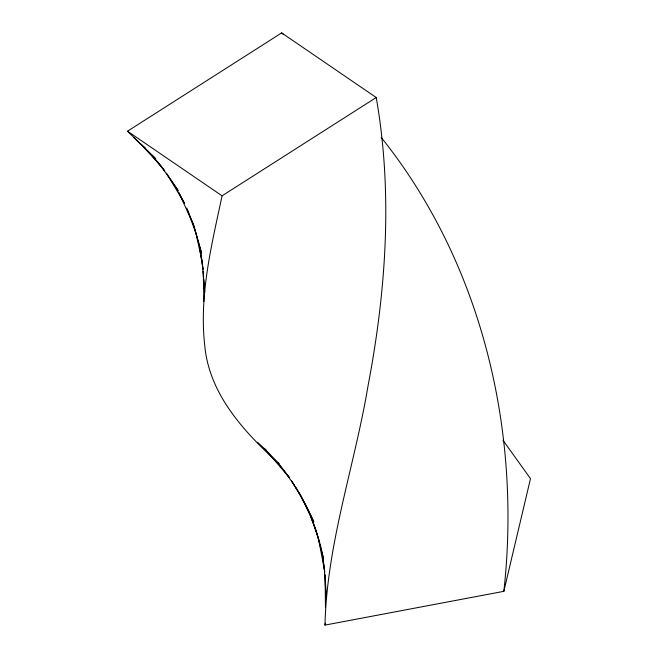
<?xml version="1.0" encoding="UTF-8"?>
<svg xmlns="http://www.w3.org/2000/svg" width="658" height="658" viewBox="0 0 658 658"><rect width="100%" height="100%" fill="white"/><g stroke="black" fill="none" stroke-linecap="round" stroke-linejoin="round"><path stroke-width="0.99" d="M502.934 440.194L530.496 478.629L503.847 591.328L324.978 625.1C326.845 543.648 354.662 465.79 368.011 385.966C386.057 291.157 392.99 193.057 376.22 97.516L281.657 32.9L127.504 131.213L155.773 158.825L133.788 137.506M376.22 97.516L222.067 195.829C211.744 244.661 199.127 294.529 204.671 344.808C208.915 394.405 244.315 431.944 279.091 463.939L264.36 448.559L257.566 442.316M503.847 591.328C521.572 431.788 482.413 263.916 381.188 137.399M324.978 625.1L325.439 623.142M127.504 131.213L222.067 195.829M266.515 450.426L264.36 448.559L289.372 477.502M145.418 148.116L140.475 143.757L160.955 166.055L164.632 170.833L151.324 154.63M281.657 32.9L283.179 34.249M152.648 156.111L160.955 166.055L177.964 190.236L166.474 173.219L184.643 203.528M277.701 462.623L289.38 477.519M277.66 462.574C292.275 480.628 304.506 500.45 313.784 521.753L300.887 495.597L295.442 486.945M292.177 481.763L294.356 485.217M291.535 480.916C306.998 504.579 318.011 531.031 323.497 558.782L316.062 530.463L311.218 517.172M178.038 191.083L177.092 189.298L177.997 191.026M178.992 192.876L193.575 224.913L201.554 253.05L193.575 224.913L186.79 208.043M178.943 192.81L184.618 203.495M187.415 209.943L196.035 233.524L202.261 262.238L203.018 269.229M311.102 517.172L318.604 539.034L324.764 571.876M200.69 253.133L202.261 262.238L204.671 292.111L203.783 279.189M200.007 250.065L202.927 269.212M323.062 559.144L324.287 567.912L326.154 597.916L325.661 584.872M323.053 559.621L324.674 571.777M325.356 576.844L325.085 574.821L325.455 607.219M203.643 277.199L203.24 271.228L203.881 301.504"/></g></svg>
